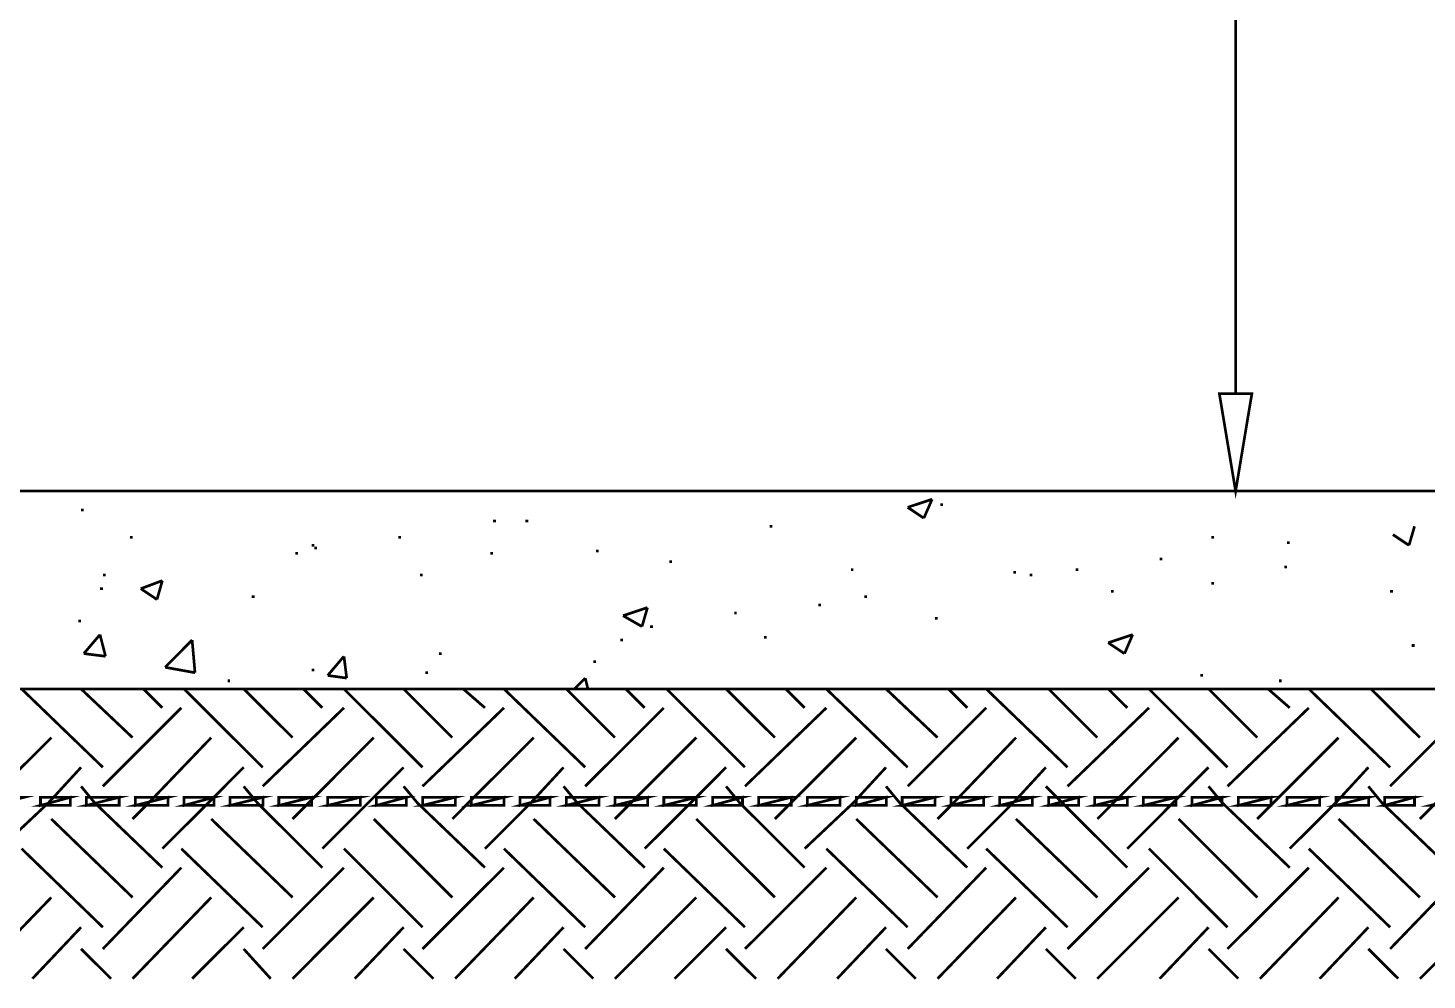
# Model space of a CAD drawing. Header units: metres. Extents: x -593 to 248, y 430 to 1024.
# Drawn here: x -227.43 to -205.54, y 483.76 to 498.66 of the extents above; entities that cross this region are included whole.
import ezdxf

# ---------------------------------------------------------------- set-up
doc = ezdxf.new("R2010")
doc.units = ezdxf.units.M
doc.header["$MEASUREMENT"] = 0
for name, color, linetype in [('C00-00-00-BLACK', 7, 'Continuous'), ('C00-7E-FF', 150, 'Continuous'), ('C00-FF-00', 3, 'Continuous'), ('C95-49-00', 34, 'Continuous')]:
    doc.layers.add(name, color=color, linetype=linetype)

msp = doc.modelspace()

# ---------------------------------------------------------------- linework, layer by layer
at = {"layer": 'C00-00-00-BLACK', "const_width": 0.0423}
for points in [[(-285.678, 491.413), (-188.513, 491.413)], [(-221, 491.413), (-220.958, 491.413)], [(-221, 491.413), (-220.958, 491.413)], [(-216.294, 491.413), (-216.251, 491.413)], [(-226.599, 491.116), (-226.556, 491.116)], [(-213.663, 491.159), (-213.28, 491.286)], [(-213.663, 491.159), (-213.41, 490.99)], [(-213.41, 490.99), (-213.28, 491.286)], [(-213.153, 491.202), (-213.11, 491.202)], [(-220.151, 490.947), (-220.108, 490.947)], [(-219.644, 490.947), (-219.601, 490.947)], [(-215.825, 490.863), (-215.783, 490.863)], [(-205.817, 490.564), (-205.731, 490.863)], [(-225.834, 490.691), (-225.793, 490.691)], [(-221.635, 490.691), (-221.594, 490.691)], [(-208.912, 490.691), (-208.869, 490.691)], [(-206.07, 490.733), (-205.817, 490.564)], [(-223.247, 490.437), (-223.205, 490.437)], [(-222.992, 490.564), (-222.951, 490.564)], [(-222.951, 490.521), (-222.908, 490.521)], [(-220.194, 490.437), (-220.151, 490.437)], [(-218.54, 490.478), (-218.497, 490.478)], [(-207.727, 490.607), (-207.684, 490.607)], [(-217.395, 490.31), (-217.352, 490.31)], [(-209.719, 490.352), (-209.676, 490.352)], [(-207.769, 490.225), (-207.727, 490.225)], [(-226.258, 490.098), (-226.216, 490.098)], [(-225.327, 490.012), (-225.664, 489.886)], [(-225.411, 489.716), (-225.327, 490.012)], [(-221.297, 490.098), (-221.255, 490.098)], [(-214.552, 490.182), (-214.511, 490.182)], [(-212.009, 490.141), (-211.968, 490.141)], [(-211.753, 490.098), (-211.711, 490.098)], [(-211.034, 490.182), (-210.991, 490.182)], [(-226.303, 489.886), (-226.258, 489.886)], [(-225.664, 489.886), (-225.411, 489.716)], [(-223.927, 489.759), (-223.884, 489.759)], [(-214.341, 489.759), (-214.299, 489.759)], [(-210.483, 489.845), (-210.438, 489.845)], [(-208.912, 489.971), (-208.869, 489.971)], [(-206.113, 489.845), (-206.07, 489.845)], [(-218.117, 489.463), (-217.735, 489.59)], [(-217.821, 489.293), (-217.735, 489.59)], [(-215.063, 489.632), (-215.02, 489.632)], [(-226.642, 489.379), (-226.599, 489.379)], [(-218.117, 489.463), (-217.821, 489.293)], [(-216.378, 489.506), (-216.337, 489.506)], [(-213.237, 489.42), (-213.195, 489.42)], [(-226.556, 488.87), (-226.303, 489.167)], [(-226.216, 488.828), (-226.303, 489.167)], [(-217.693, 489.293), (-217.651, 489.293)], [(-215.909, 489.124), (-215.868, 489.124)], [(-210.525, 489.04), (-210.142, 489.167)], [(-210.269, 488.87), (-210.142, 489.167)], [(-225.284, 488.656), (-224.861, 489.082)], [(-224.816, 488.571), (-224.861, 489.082)], [(-218.158, 489.082), (-218.117, 489.082)], [(-210.525, 489.04), (-210.269, 488.87)], [(-205.774, 488.997), (-205.731, 488.997)], [(-226.556, 488.87), (-226.216, 488.828)], [(-222.739, 488.528), (-222.485, 488.828)], [(-222.442, 488.487), (-222.485, 488.828)], [(-221, 488.87), (-220.958, 488.87)], [(-218.583, 488.743), (-218.54, 488.743)], [(-225.284, 488.656), (-224.816, 488.571)], [(-222.992, 488.614), (-222.951, 488.614)], [(-222.739, 488.528), (-222.442, 488.487)], [(-221.212, 488.571), (-221.169, 488.571)], [(-218.879, 488.317), (-218.709, 488.487)], [(-218.667, 488.317), (-218.709, 488.487)], [(-209.084, 488.528), (-209.041, 488.528)], [(-280.502, 488.317), (-193.687, 488.317)], [(-224.307, 488.444), (-224.266, 488.444)], [(-221.339, 488.317), (-221.297, 488.317)], [(-207.853, 488.444), (-207.811, 488.444)]]:
    msp.add_lwpolyline(points, dxfattribs=at)
at = {"layer": 'C00-7E-FF', "const_width": 0.0423}
for points in [[(-208.531, 492.939), (-208.531, 502.645)], [(-210.738, 491.413), (-208.023, 491.413)]]:
    msp.add_lwpolyline(points, dxfattribs=at)
msp.add_lwpolyline([(-208.785, 492.939), (-208.276, 492.939), (-208.531, 491.413), (-208.785, 492.939)], close=True, dxfattribs=at)
at = {"layer": 'C00-7E-FF'}
msp.add_lwpolyline([(-208.785, 492.939), (-208.276, 492.939), (-208.531, 491.413), (-208.785, 492.939)], close=True, dxfattribs=at)
at = {"layer": 'C00-FF-00', "const_width": 0.0423}
for points in [[(-227.999, 486.621), (-227.999, 486.494), (-227.488, 486.621), (-227.999, 486.621)], [(-227.234, 486.494), (-226.765, 486.621), (-226.765, 486.494), (-227.234, 486.494)], [(-227.234, 486.621), (-227.234, 486.494), (-226.765, 486.621), (-227.234, 486.621)], [(-226.515, 486.494), (-226.003, 486.621), (-226.003, 486.494), (-226.515, 486.494)], [(-226.515, 486.621), (-226.515, 486.494), (-226.003, 486.621), (-226.515, 486.621)], [(-225.75, 486.494), (-225.239, 486.621), (-225.239, 486.494), (-225.75, 486.494)], [(-225.75, 486.621), (-225.75, 486.494), (-225.239, 486.621), (-225.75, 486.621)], [(-224.988, 486.494), (-224.519, 486.621), (-224.519, 486.494), (-224.988, 486.494)], [(-224.988, 486.621), (-224.988, 486.494), (-224.519, 486.621), (-224.988, 486.621)], [(-224.266, 486.494), (-223.754, 486.621), (-223.754, 486.494), (-224.266, 486.494)], [(-224.266, 486.621), (-224.266, 486.494), (-223.754, 486.621), (-224.266, 486.621)], [(-223.504, 486.494), (-222.992, 486.621), (-222.992, 486.494), (-223.504, 486.494)], [(-223.504, 486.621), (-223.504, 486.494), (-222.992, 486.621), (-223.504, 486.621)], [(-222.739, 486.494), (-222.228, 486.621), (-222.228, 486.494), (-222.739, 486.494)], [(-222.739, 486.621), (-222.739, 486.494), (-222.228, 486.621), (-222.739, 486.621)], [(-221.977, 486.494), (-221.508, 486.621), (-221.508, 486.494), (-221.977, 486.494)], [(-221.977, 486.621), (-221.977, 486.494), (-221.508, 486.621), (-221.977, 486.621)], [(-221.255, 486.494), (-220.743, 486.621), (-220.743, 486.494), (-221.255, 486.494)], [(-221.255, 486.621), (-221.255, 486.494), (-220.743, 486.621), (-221.255, 486.621)], [(-220.49, 486.494), (-219.979, 486.621), (-219.979, 486.494), (-220.49, 486.494)], [(-220.49, 486.621), (-220.49, 486.494), (-219.979, 486.621), (-220.49, 486.621)], [(-219.728, 486.494), (-219.259, 486.621), (-219.259, 486.494), (-219.728, 486.494)], [(-219.728, 486.621), (-219.728, 486.494), (-219.259, 486.621), (-219.728, 486.621)], [(-219.006, 486.494), (-218.495, 486.621), (-218.495, 486.494), (-219.006, 486.494)], [(-219.006, 486.621), (-219.006, 486.494), (-218.495, 486.621), (-219.006, 486.621)], [(-218.244, 486.494), (-217.733, 486.621), (-217.733, 486.494), (-218.244, 486.494)], [(-218.244, 486.621), (-218.244, 486.494), (-217.733, 486.621), (-218.244, 486.621)], [(-217.479, 486.494), (-216.968, 486.621), (-216.968, 486.494), (-217.479, 486.494)], [(-217.479, 486.621), (-217.479, 486.494), (-216.968, 486.621), (-217.479, 486.621)], [(-216.717, 486.494), (-216.248, 486.621), (-216.248, 486.494), (-216.717, 486.494)], [(-216.717, 486.621), (-216.717, 486.494), (-216.248, 486.621), (-216.717, 486.621)], [(-215.995, 486.494), (-215.484, 486.621), (-215.484, 486.494), (-215.995, 486.494)], [(-215.995, 486.621), (-215.995, 486.494), (-215.484, 486.621), (-215.995, 486.621)], [(-215.233, 486.494), (-214.722, 486.621), (-214.722, 486.494), (-215.233, 486.494)], [(-215.233, 486.621), (-215.233, 486.494), (-214.722, 486.621), (-215.233, 486.621)], [(-214.468, 486.494), (-213.999, 486.621), (-213.999, 486.494), (-214.468, 486.494)], [(-214.468, 486.621), (-214.468, 486.494), (-213.999, 486.621), (-214.468, 486.621)], [(-213.749, 486.494), (-213.237, 486.621), (-213.237, 486.494), (-213.749, 486.494)], [(-213.749, 486.621), (-213.749, 486.494), (-213.237, 486.621), (-213.749, 486.621)], [(-212.984, 486.494), (-212.473, 486.621), (-212.473, 486.494), (-212.984, 486.494)], [(-212.984, 486.621), (-212.984, 486.494), (-212.473, 486.621), (-212.984, 486.621)], [(-212.222, 486.494), (-211.711, 486.621), (-211.711, 486.494), (-212.222, 486.494)], [(-212.222, 486.621), (-212.222, 486.494), (-211.711, 486.621), (-212.222, 486.621)], [(-211.457, 486.494), (-210.988, 486.621), (-210.988, 486.494), (-211.457, 486.494)], [(-211.457, 486.621), (-211.457, 486.494), (-210.988, 486.621), (-211.457, 486.621)], [(-210.738, 486.494), (-210.226, 486.621), (-210.226, 486.494), (-210.738, 486.494)], [(-210.738, 486.621), (-210.738, 486.494), (-210.226, 486.621), (-210.738, 486.621)], [(-209.973, 486.494), (-209.462, 486.621), (-209.462, 486.494), (-209.973, 486.494)], [(-209.973, 486.621), (-209.973, 486.494), (-209.462, 486.621), (-209.973, 486.621)], [(-209.211, 486.494), (-208.742, 486.621), (-208.742, 486.494), (-209.211, 486.494)], [(-209.211, 486.621), (-209.211, 486.494), (-208.742, 486.621), (-209.211, 486.621)], [(-208.489, 486.494), (-207.978, 486.621), (-207.978, 486.494), (-208.489, 486.494)], [(-208.489, 486.621), (-208.489, 486.494), (-207.978, 486.621), (-208.489, 486.621)], [(-207.727, 486.494), (-207.215, 486.621), (-207.215, 486.494), (-207.727, 486.494)], [(-207.727, 486.621), (-207.727, 486.494), (-207.215, 486.621), (-207.727, 486.621)], [(-206.962, 486.494), (-206.45, 486.621), (-206.45, 486.494), (-206.962, 486.494)], [(-206.962, 486.621), (-206.962, 486.494), (-206.45, 486.621), (-206.962, 486.621)], [(-206.2, 486.494), (-205.731, 486.621), (-205.731, 486.494), (-206.2, 486.494)], [(-206.2, 486.621), (-206.2, 486.494), (-205.731, 486.621), (-206.2, 486.621)], [(-205.478, 486.494), (-204.966, 486.621), (-204.966, 486.494), (-205.478, 486.494)]]:
    msp.add_lwpolyline(points, close=True, dxfattribs=at)
at = {"layer": 'C00-FF-00'}
for points in [[(-227.234, 486.621), (-227.234, 486.494), (-226.765, 486.621), (-227.234, 486.621)], [(-227.234, 486.494), (-226.765, 486.621), (-226.765, 486.494), (-227.234, 486.494)], [(-226.515, 486.621), (-226.515, 486.494), (-226.003, 486.621), (-226.515, 486.621)], [(-226.515, 486.494), (-226.003, 486.621), (-226.003, 486.494), (-226.515, 486.494)], [(-225.75, 486.621), (-225.75, 486.494), (-225.239, 486.621), (-225.75, 486.621)], [(-225.75, 486.494), (-225.239, 486.621), (-225.239, 486.494), (-225.75, 486.494)], [(-224.988, 486.621), (-224.988, 486.494), (-224.519, 486.621), (-224.988, 486.621)], [(-224.988, 486.494), (-224.519, 486.621), (-224.519, 486.494), (-224.988, 486.494)], [(-224.266, 486.621), (-224.266, 486.494), (-223.754, 486.621), (-224.266, 486.621)], [(-224.266, 486.494), (-223.754, 486.621), (-223.754, 486.494), (-224.266, 486.494)], [(-223.504, 486.621), (-223.504, 486.494), (-222.992, 486.621), (-223.504, 486.621)], [(-223.504, 486.494), (-222.992, 486.621), (-222.992, 486.494), (-223.504, 486.494)], [(-222.739, 486.621), (-222.739, 486.494), (-222.228, 486.621), (-222.739, 486.621)], [(-222.739, 486.494), (-222.228, 486.621), (-222.228, 486.494), (-222.739, 486.494)], [(-221.977, 486.621), (-221.977, 486.494), (-221.508, 486.621), (-221.977, 486.621)], [(-221.977, 486.494), (-221.508, 486.621), (-221.508, 486.494), (-221.977, 486.494)], [(-221.255, 486.621), (-221.255, 486.494), (-220.743, 486.621), (-221.255, 486.621)], [(-221.255, 486.494), (-220.743, 486.621), (-220.743, 486.494), (-221.255, 486.494)], [(-220.49, 486.621), (-220.49, 486.494), (-219.979, 486.621), (-220.49, 486.621)], [(-220.49, 486.494), (-219.979, 486.621), (-219.979, 486.494), (-220.49, 486.494)], [(-219.728, 486.621), (-219.728, 486.494), (-219.259, 486.621), (-219.728, 486.621)], [(-219.728, 486.494), (-219.259, 486.621), (-219.259, 486.494), (-219.728, 486.494)], [(-219.006, 486.621), (-219.006, 486.494), (-218.495, 486.621), (-219.006, 486.621)], [(-219.006, 486.494), (-218.495, 486.621), (-218.495, 486.494), (-219.006, 486.494)], [(-218.244, 486.621), (-218.244, 486.494), (-217.733, 486.621), (-218.244, 486.621)], [(-218.244, 486.494), (-217.733, 486.621), (-217.733, 486.494), (-218.244, 486.494)], [(-217.479, 486.621), (-217.479, 486.494), (-216.968, 486.621), (-217.479, 486.621)], [(-217.479, 486.494), (-216.968, 486.621), (-216.968, 486.494), (-217.479, 486.494)], [(-216.717, 486.621), (-216.717, 486.494), (-216.248, 486.621), (-216.717, 486.621)], [(-216.717, 486.494), (-216.248, 486.621), (-216.248, 486.494), (-216.717, 486.494)], [(-215.995, 486.621), (-215.995, 486.494), (-215.484, 486.621), (-215.995, 486.621)], [(-215.995, 486.494), (-215.484, 486.621), (-215.484, 486.494), (-215.995, 486.494)], [(-215.233, 486.621), (-215.233, 486.494), (-214.722, 486.621), (-215.233, 486.621)], [(-215.233, 486.494), (-214.722, 486.621), (-214.722, 486.494), (-215.233, 486.494)], [(-214.468, 486.621), (-214.468, 486.494), (-213.999, 486.621), (-214.468, 486.621)], [(-214.468, 486.494), (-213.999, 486.621), (-213.999, 486.494), (-214.468, 486.494)], [(-213.749, 486.621), (-213.749, 486.494), (-213.237, 486.621), (-213.749, 486.621)], [(-213.749, 486.494), (-213.237, 486.621), (-213.237, 486.494), (-213.749, 486.494)], [(-212.984, 486.621), (-212.984, 486.494), (-212.473, 486.621), (-212.984, 486.621)], [(-212.984, 486.494), (-212.473, 486.621), (-212.473, 486.494), (-212.984, 486.494)], [(-212.222, 486.621), (-212.222, 486.494), (-211.711, 486.621), (-212.222, 486.621)], [(-212.222, 486.494), (-211.711, 486.621), (-211.711, 486.494), (-212.222, 486.494)], [(-211.457, 486.621), (-211.457, 486.494), (-210.988, 486.621), (-211.457, 486.621)], [(-211.457, 486.494), (-210.988, 486.621), (-210.988, 486.494), (-211.457, 486.494)], [(-210.738, 486.621), (-210.738, 486.494), (-210.226, 486.621), (-210.738, 486.621)], [(-210.738, 486.494), (-210.226, 486.621), (-210.226, 486.494), (-210.738, 486.494)], [(-209.973, 486.621), (-209.973, 486.494), (-209.462, 486.621), (-209.973, 486.621)], [(-209.973, 486.494), (-209.462, 486.621), (-209.462, 486.494), (-209.973, 486.494)], [(-209.211, 486.621), (-209.211, 486.494), (-208.742, 486.621), (-209.211, 486.621)], [(-209.211, 486.494), (-208.742, 486.621), (-208.742, 486.494), (-209.211, 486.494)], [(-208.489, 486.621), (-208.489, 486.494), (-207.978, 486.621), (-208.489, 486.621)], [(-208.489, 486.494), (-207.978, 486.621), (-207.978, 486.494), (-208.489, 486.494)], [(-207.727, 486.621), (-207.727, 486.494), (-207.215, 486.621), (-207.727, 486.621)], [(-207.727, 486.494), (-207.215, 486.621), (-207.215, 486.494), (-207.727, 486.494)], [(-206.962, 486.621), (-206.962, 486.494), (-206.45, 486.621), (-206.962, 486.621)], [(-206.962, 486.494), (-206.45, 486.621), (-206.45, 486.494), (-206.962, 486.494)], [(-206.2, 486.621), (-206.2, 486.494), (-205.731, 486.621), (-206.2, 486.621)], [(-206.2, 486.494), (-205.731, 486.621), (-205.731, 486.494), (-206.2, 486.494)]]:
    msp.add_lwpolyline(points, close=True, dxfattribs=at)
at = {"layer": 'C95-49-00', "const_width": 0.0423}
for points in [[(-226.258, 487.09), (-227.53, 488.317)], [(-225.793, 487.555), (-226.599, 488.317)], [(-225.327, 488.021), (-225.623, 488.317)], [(-223.757, 487.09), (-224.988, 488.317)], [(-223.289, 487.555), (-224.054, 488.317)], [(-222.823, 488.021), (-223.119, 488.317)], [(-221.255, 487.09), (-222.485, 488.317)], [(-220.789, 487.555), (-221.551, 488.317)], [(-220.278, 488.021), (-220.619, 488.317)], [(-218.709, 487.09), (-219.981, 488.317)], [(-218.244, 487.555), (-219.006, 488.317)], [(-217.778, 488.021), (-218.074, 488.317)], [(-216.209, 487.09), (-217.436, 488.317)], [(-215.741, 487.555), (-216.505, 488.317)], [(-215.275, 488.021), (-215.572, 488.317)], [(-213.663, 487.09), (-214.936, 488.317)], [(-213.195, 487.555), (-214.002, 488.317)], [(-212.73, 488.021), (-213.026, 488.317)], [(-211.161, 487.09), (-212.434, 488.317)], [(-210.695, 487.555), (-211.457, 488.317)], [(-210.226, 488.021), (-210.525, 488.317)], [(-208.658, 487.09), (-209.887, 488.317)], [(-208.192, 487.555), (-208.954, 488.317)], [(-207.684, 488.021), (-208.023, 488.317)], [(-206.113, 487.09), (-207.385, 488.317)], [(-205.647, 487.555), (-206.412, 488.317)], [(-226.258, 486.793), (-225.03, 488.021)], [(-223.757, 486.793), (-222.485, 488.021)], [(-221.255, 486.793), (-219.981, 488.021)], [(-218.709, 486.793), (-217.479, 488.021)], [(-216.209, 486.793), (-214.936, 488.021)], [(-213.663, 486.793), (-212.434, 488.021)], [(-211.161, 486.793), (-209.887, 488.021)], [(-208.658, 486.793), (-207.385, 488.021)], [(-206.113, 486.793), (-204.885, 488.021)], [(-228.338, 486.282), (-228.083, 486.537), (-227.065, 487.555)], [(-225.793, 486.282), (-225.538, 486.537), (-224.562, 487.555)], [(-223.289, 486.282), (-223.035, 486.537), (-222.019, 487.555)], [(-220.789, 486.282), (-220.535, 486.537), (-219.516, 487.555)], [(-218.244, 486.282), (-217.99, 486.537), (-216.971, 487.555)], [(-215.741, 486.282), (-215.486, 486.537), (-214.468, 487.555)], [(-213.195, 486.282), (-212.941, 486.537), (-211.968, 487.555)], [(-210.695, 486.282), (-210.438, 486.537), (-209.423, 487.555)], [(-208.192, 486.282), (-207.937, 486.537), (-206.919, 487.555)], [(-205.647, 486.282), (-205.392, 486.537), (-204.374, 487.555)], [(-227.872, 485.817), (-227.107, 486.537), (-226.599, 487.09)], [(-225.327, 485.817), (-224.605, 486.537), (-224.054, 487.09)], [(-222.823, 485.817), (-222.104, 486.537), (-221.551, 487.09)], [(-220.278, 485.817), (-219.558, 486.537), (-219.048, 487.09)], [(-217.778, 485.817), (-217.056, 486.537), (-216.505, 487.09)], [(-215.275, 485.817), (-214.511, 486.537), (-214.002, 487.09)], [(-212.73, 485.817), (-212.009, 486.537), (-211.5, 487.09)], [(-210.226, 485.817), (-209.507, 486.537), (-208.954, 487.09)], [(-207.684, 485.817), (-206.962, 486.537), (-206.453, 487.09)], [(-225.327, 485.52), (-226.388, 486.537), (-226.599, 486.793)], [(-222.823, 485.52), (-223.843, 486.537), (-224.054, 486.793)], [(-220.278, 485.52), (-221.339, 486.537), (-221.551, 486.793)], [(-217.778, 485.52), (-218.836, 486.537), (-219.048, 486.793)], [(-215.275, 485.52), (-216.294, 486.537), (-216.505, 486.793)], [(-212.73, 485.52), (-213.79, 486.537), (-214.002, 486.793)], [(-210.226, 485.52), (-211.245, 486.537), (-211.5, 486.793)], [(-207.684, 485.52), (-208.742, 486.537), (-208.954, 486.793)], [(-205.181, 485.52), (-206.243, 486.537), (-206.453, 486.793)], [(-225.793, 485.054), (-227.065, 486.282)], [(-223.289, 485.054), (-224.562, 486.282)], [(-220.789, 485.054), (-222.019, 486.282)], [(-218.244, 485.054), (-219.516, 486.282)], [(-215.741, 485.054), (-216.971, 486.282)], [(-213.195, 485.054), (-214.468, 486.282)], [(-210.695, 485.054), (-211.968, 486.282)], [(-208.192, 485.054), (-209.423, 486.282)], [(-205.647, 485.054), (-206.919, 486.282)], [(-226.258, 484.587), (-227.53, 485.817)], [(-223.757, 484.587), (-225.03, 485.817)], [(-221.255, 484.587), (-222.485, 485.817)], [(-218.709, 484.587), (-219.981, 485.817)], [(-216.209, 484.587), (-217.479, 485.817)], [(-213.663, 484.587), (-214.936, 485.817)], [(-211.161, 484.587), (-212.434, 485.817)], [(-208.658, 484.587), (-209.887, 485.817)], [(-206.113, 484.587), (-207.385, 485.817)], [(-226.258, 484.248), (-225.03, 485.52)], [(-223.757, 484.248), (-222.485, 485.52)], [(-221.255, 484.248), (-219.981, 485.52)], [(-218.709, 484.248), (-217.479, 485.52)], [(-216.209, 484.248), (-214.936, 485.52)], [(-213.663, 484.248), (-212.434, 485.52)], [(-211.161, 484.248), (-209.887, 485.52)], [(-208.658, 484.248), (-207.385, 485.52)], [(-206.113, 484.248), (-204.885, 485.52)], [(-228.295, 483.782), (-227.065, 485.054)], [(-225.793, 483.782), (-224.562, 485.054)], [(-223.289, 483.782), (-222.019, 485.054)], [(-220.746, 483.782), (-219.516, 485.054)], [(-218.244, 483.782), (-216.971, 485.054)], [(-215.698, 483.782), (-214.468, 485.054)], [(-213.195, 483.782), (-211.968, 485.054)], [(-210.695, 483.782), (-209.423, 485.054)], [(-208.15, 483.782), (-206.919, 485.054)], [(-205.647, 483.782), (-204.374, 485.054)], [(-227.361, 483.782), (-226.599, 484.587)], [(-224.861, 483.782), (-224.054, 484.587)], [(-222.316, 483.782), (-221.551, 484.587)], [(-219.812, 483.782), (-219.048, 484.587)], [(-217.31, 483.782), (-216.505, 484.587)], [(-214.767, 483.782), (-214.002, 484.587)], [(-212.264, 483.782), (-211.5, 484.587)], [(-209.719, 483.782), (-208.954, 484.587)], [(-207.215, 483.782), (-206.453, 484.587)], [(-226.13, 483.782), (-226.599, 484.248)], [(-223.631, 483.782), (-224.054, 484.248)], [(-221.085, 483.782), (-221.551, 484.248)], [(-218.583, 483.782), (-219.048, 484.248)], [(-216.037, 483.782), (-216.505, 484.248)], [(-213.536, 483.782), (-214.002, 484.248)], [(-211.034, 483.782), (-211.5, 484.248)], [(-208.489, 483.782), (-208.954, 484.248)], [(-205.985, 483.782), (-206.453, 484.248)]]:
    msp.add_lwpolyline(points, dxfattribs=at)

doc.saveas('drawing.dxf')
